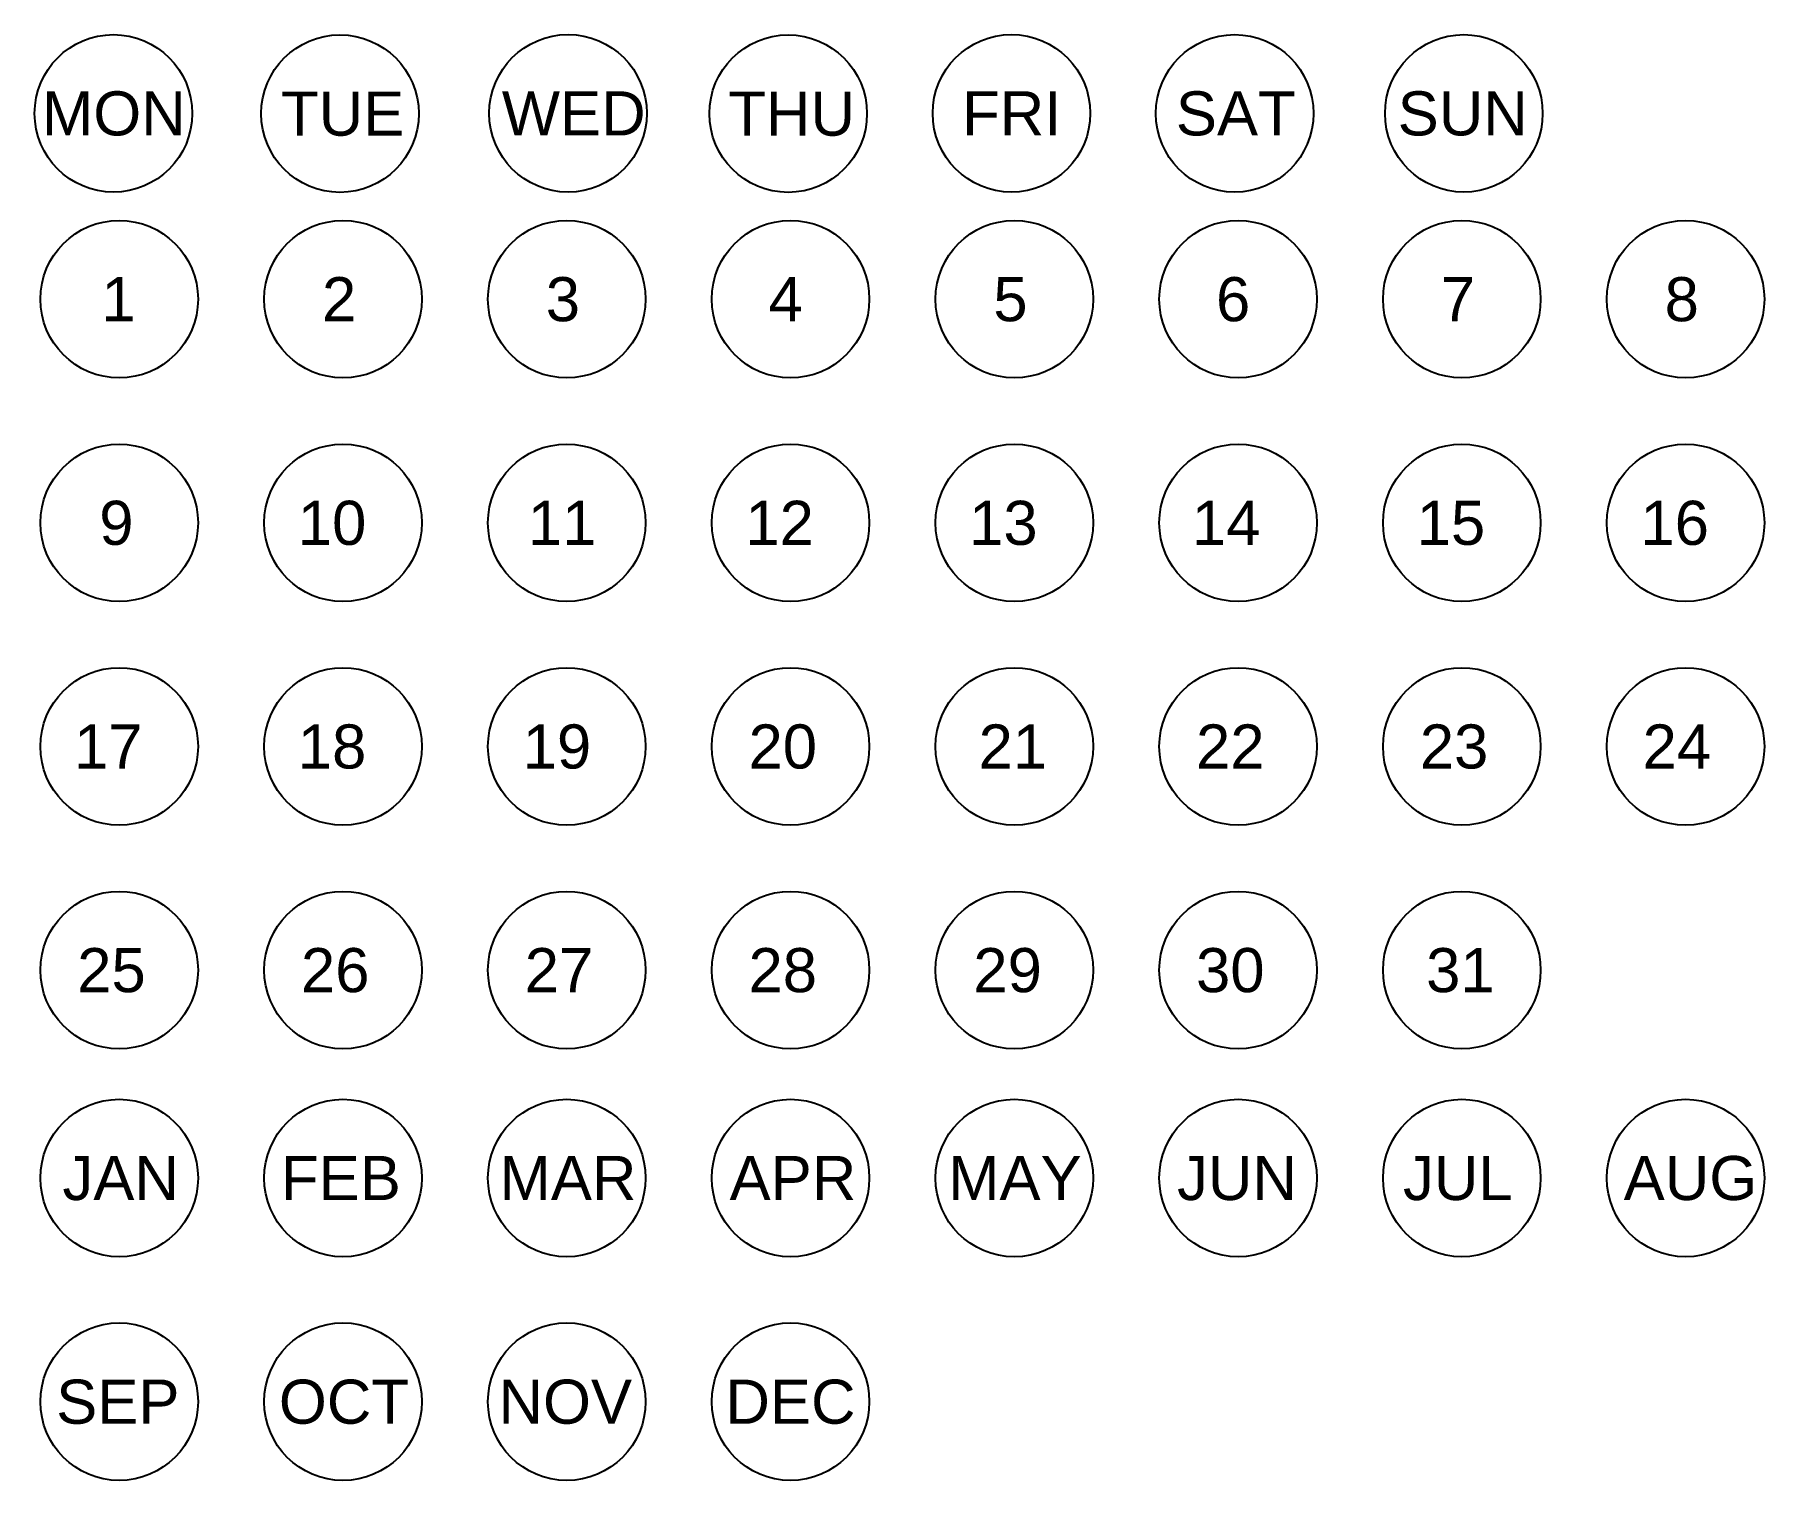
# Model space of a CAD drawing. Extents: x -138 to 137, y -96 to 134.
import ezdxf

# ---------------------------------------------------------------- set-up
doc = ezdxf.new("R2010")
doc.units = 0
doc.layers.add('DEFAULT', color=7, linetype='CONTINUOUS')
doc.styles.add('MILLIMETER_SMALL', font='Arial.ttf')

msp = doc.modelspace()

# ---------------------------------------------------------------- linework, layer by layer
at = {"layer": 'DEFAULT'}
for centre in [(-125.17, 121.49), (-89.23, 121.45), (-53.05, 121.5), (-18.12, 121.45), (17.3, 121.5), (52.71, 121.49), (89.07, 121.49), (-124.25, 92), (-88.75, 92), (-53.25, 92), (-17.75, 92), (17.75, 92), (53.25, 92), (88.75, 92), (124.25, 92), (-124.25, 56.5), (-88.75, 56.5), (-53.25, 56.5), (-17.75, 56.5), (17.75, 56.5), (53.25, 56.5), (88.75, 56.5), (124.25, 56.5), (-124.25, 21), (-88.75, 21), (-53.25, 21), (-17.75, 21), (17.75, 21), (53.25, 21), (88.75, 21), (124.25, 21), (-124.25, -14.5), (-88.75, -14.5), (-53.25, -14.5), (-17.75, -14.5), (17.75, -14.5), (53.25, -14.5), (88.75, -14.5), (-124.25, -47.5), (-88.75, -47.5), (-53.25, -47.5), (-17.75, -47.5), (17.75, -47.5), (53.25, -47.5), (88.75, -47.5), (124.25, -47.5), (-124.25, -83), (-88.75, -83), (-53.25, -83), (-17.75, -83)]:
    msp.add_circle(centre, 12.5, dxfattribs=at)

# ---------------------------------------------------------------- texts
at = {"layer": 'DEFAULT', "style": 'MILLIMETER_SMALL'}
for s, p in [('MON', (-136.51, 117.99)), ('TUE', (-98.57, 117.95)), ('WED', (-63.55, 118)), ('THU', (-27.62, 117.95)), ('FRI', (9.47, 118)), ('SAT', (43.38, 117.99)), ('SUN', (78.57, 117.99)), ('1', (-127.08, 88.5)), ('2', (-92.08, 88.5)), ('3', (-56.58, 88.5)), ('4', (-21.25, 88.5)), ('5', (14.42, 88.5)), ('6', (49.75, 88.5)), ('7', (85.42, 88.5)), ('8', (120.92, 88.5)), ('9', (-127.42, 53)), ('10', (-95.92, 53)), ('11', (-59.42, 53)), ('12', (-24.92, 53)), ('13', (10.58, 53)), ('14', (45.92, 53)), ('15', (81.58, 53)), ('16', (117.08, 53)), ('17', (-131.42, 17.5)), ('18', (-95.92, 17.5)), ('19', (-60.25, 17.5)), ('20', (-24.42, 17.5)), ('21', (12.08, 17.5)), ('22', (46.58, 17.5)), ('23', (82.08, 17.5)), ('24', (117.42, 17.5)), ('25', (-130.92, -18)), ('26', (-95.42, -18)), ('27', (-59.92, -18)), ('28', (-24.42, -18)), ('29', (11.25, -18)), ('30', (46.58, -18)), ('31', (83.08, -18)), ('AUG', (114.42, -51)), ('JAN', (-133.25, -51)), ('FEB', (-98.58, -51)), ('MAR', (-63.92, -51)), ('APR', (-27.42, -51)), ('MAY', (7.25, -51)), ('JUN', (43.58, -51)), ('JUL', (79.42, -51)), ('SEP', (-134.25, -86.5)), ('OCT', (-98.92, -86.5)), ('NOV', (-64.08, -86.5)), ('DEC', (-28.08, -86.5))]:
    msp.add_text(s, height=7, dxfattribs=at).set_placement(p)

doc.saveas('drawing.dxf')
